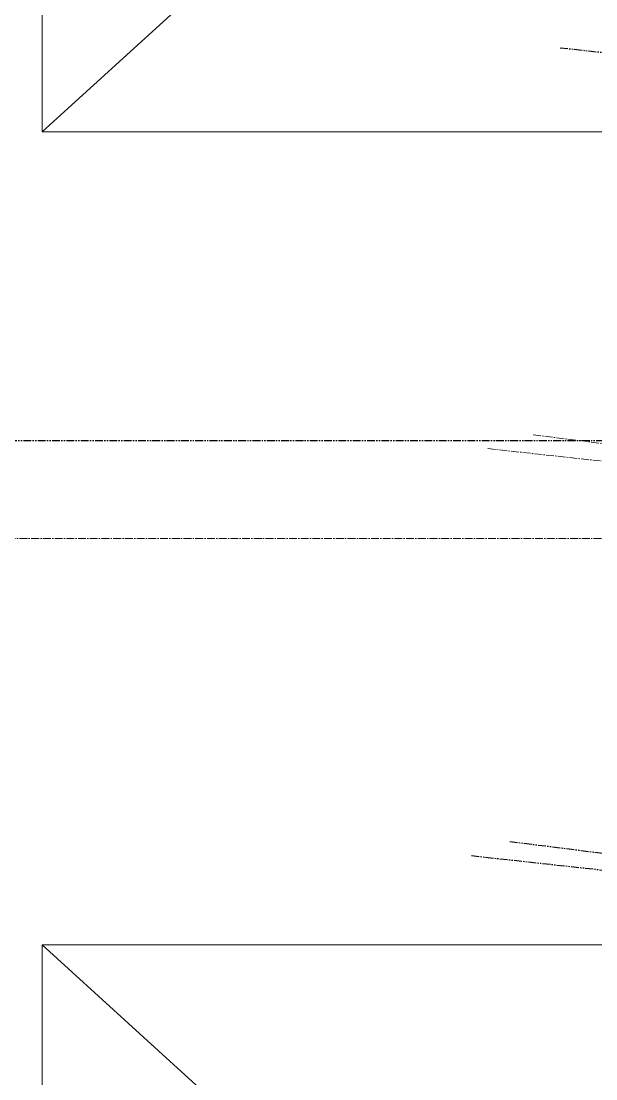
# Model space of a CAD drawing. Header units: millimetres. Extents: x -50460 to 50460, y -35640 to 35640.
# Drawn here: x 13398 to 14281, y -4096 to -2469 of the extents above; entities that cross this region are included whole.
import ezdxf

# ---------------------------------------------------------------- set-up
doc = ezdxf.new("R2010")
doc.units = ezdxf.units.MM
doc.linetypes.add('双点画线', pattern=[22, 12, -2, 2, -2, 2, -2])
doc.linetypes.add('点画线', pattern=[18, 12, -2, 2, -2])
for name, color, linetype, lineweight in [('7', 30, '双点画线', 18), ('PALLET', 4, 'Continuous', 18), ('中心线层', 1, '点画线', 18), ('尺寸线层', 4, 'Continuous', 18), ('细线', 7, 'Continuous', 18)]:
    doc.layers.add(name, color=color, linetype=linetype, lineweight=lineweight)

# ---------------------------------------------------------------- blocks, each defined once
blk = doc.blocks.new('*X255')
at = {"layer": 'PALLET', "linetype": 'Continuous', "lineweight": 18}
for p, q in [((1835, 150), (685, 1200)), ((1835, 1200), (685, 150))]:
    blk.add_line(p, q, dxfattribs=at)
blk.add_lwpolyline([(1835, 1200), (685, 1200), (685, 150), (1835, 150), (1835, 1200)], dxfattribs=at)
blk = doc.blocks.new('*X288')
at = {"layer": 'PALLET', "linetype": 'Continuous', "lineweight": 18}
for p, q in [((1835, 150), (685, 1200)), ((1835, 1200), (685, 150))]:
    blk.add_line(p, q, dxfattribs=at)
blk.add_lwpolyline([(1835, 1200), (685, 1200), (685, 150), (1835, 150), (1835, 1200)], dxfattribs=at)
blk = doc.blocks.new('*X566')
at = {"layer": '7', "linetype": '双点画线', "lineweight": 25}
for p, q in [((-4267.1, 945.7), (867.2, 382.8)), ((-4403.3, -296.9), (731, -859.8))]:
    blk.add_line(p, q, dxfattribs=at)
at = {"layer": '中心线层', "linetype": '点画线', "lineweight": 18}
blk.add_line((-4378, 329.1), (817.6, -240.5), dxfattribs=at)
blk = doc.blocks.new('*X599')
at = {"layer": '7', "linetype": '双点画线', "lineweight": 25}
blk.add_line((-4407.7, -222.7), (716.4, -872), dxfattribs=at)
at = {"layer": '中心线层', "linetype": '点画线', "lineweight": 18}
blk.add_line((-4371.8, 402.7), (813.5, -254.3), dxfattribs=at)

msp = doc.modelspace()

# ---------------------------------------------------------------- linework, layer by layer
at = {"layer": '7', "linetype": '双点画线', "lineweight": 25}
msp.add_line((17505.258, -3114.726), (-36151.139, -3114.726), dxfattribs=at)
at = {"layer": '中心线层'}
msp.add_line((-32954.742, -3264.726), (14765.258, -3264.726), dxfattribs=at)

# ---------------------------------------------------------------- block references
at = {"layer": '细线'}
for name, p in [('*X255', (12745.258, -2789.726)), ('*X288', (12745.258, -5089.726))]:
    msp.add_blockref(name, p, dxfattribs=at)

# ---------------------------------------------------------------- next in the draw order: block references
at = {"layer": '尺寸线层'}
msp.add_blockref('*X566', (18492.798, -3455.852), dxfattribs=at)

# ---------------------------------------------------------------- next in the draw order: block references
msp.add_blockref('*X599', (18556.05, -3508.146), dxfattribs=at)

doc.saveas('drawing.dxf')
